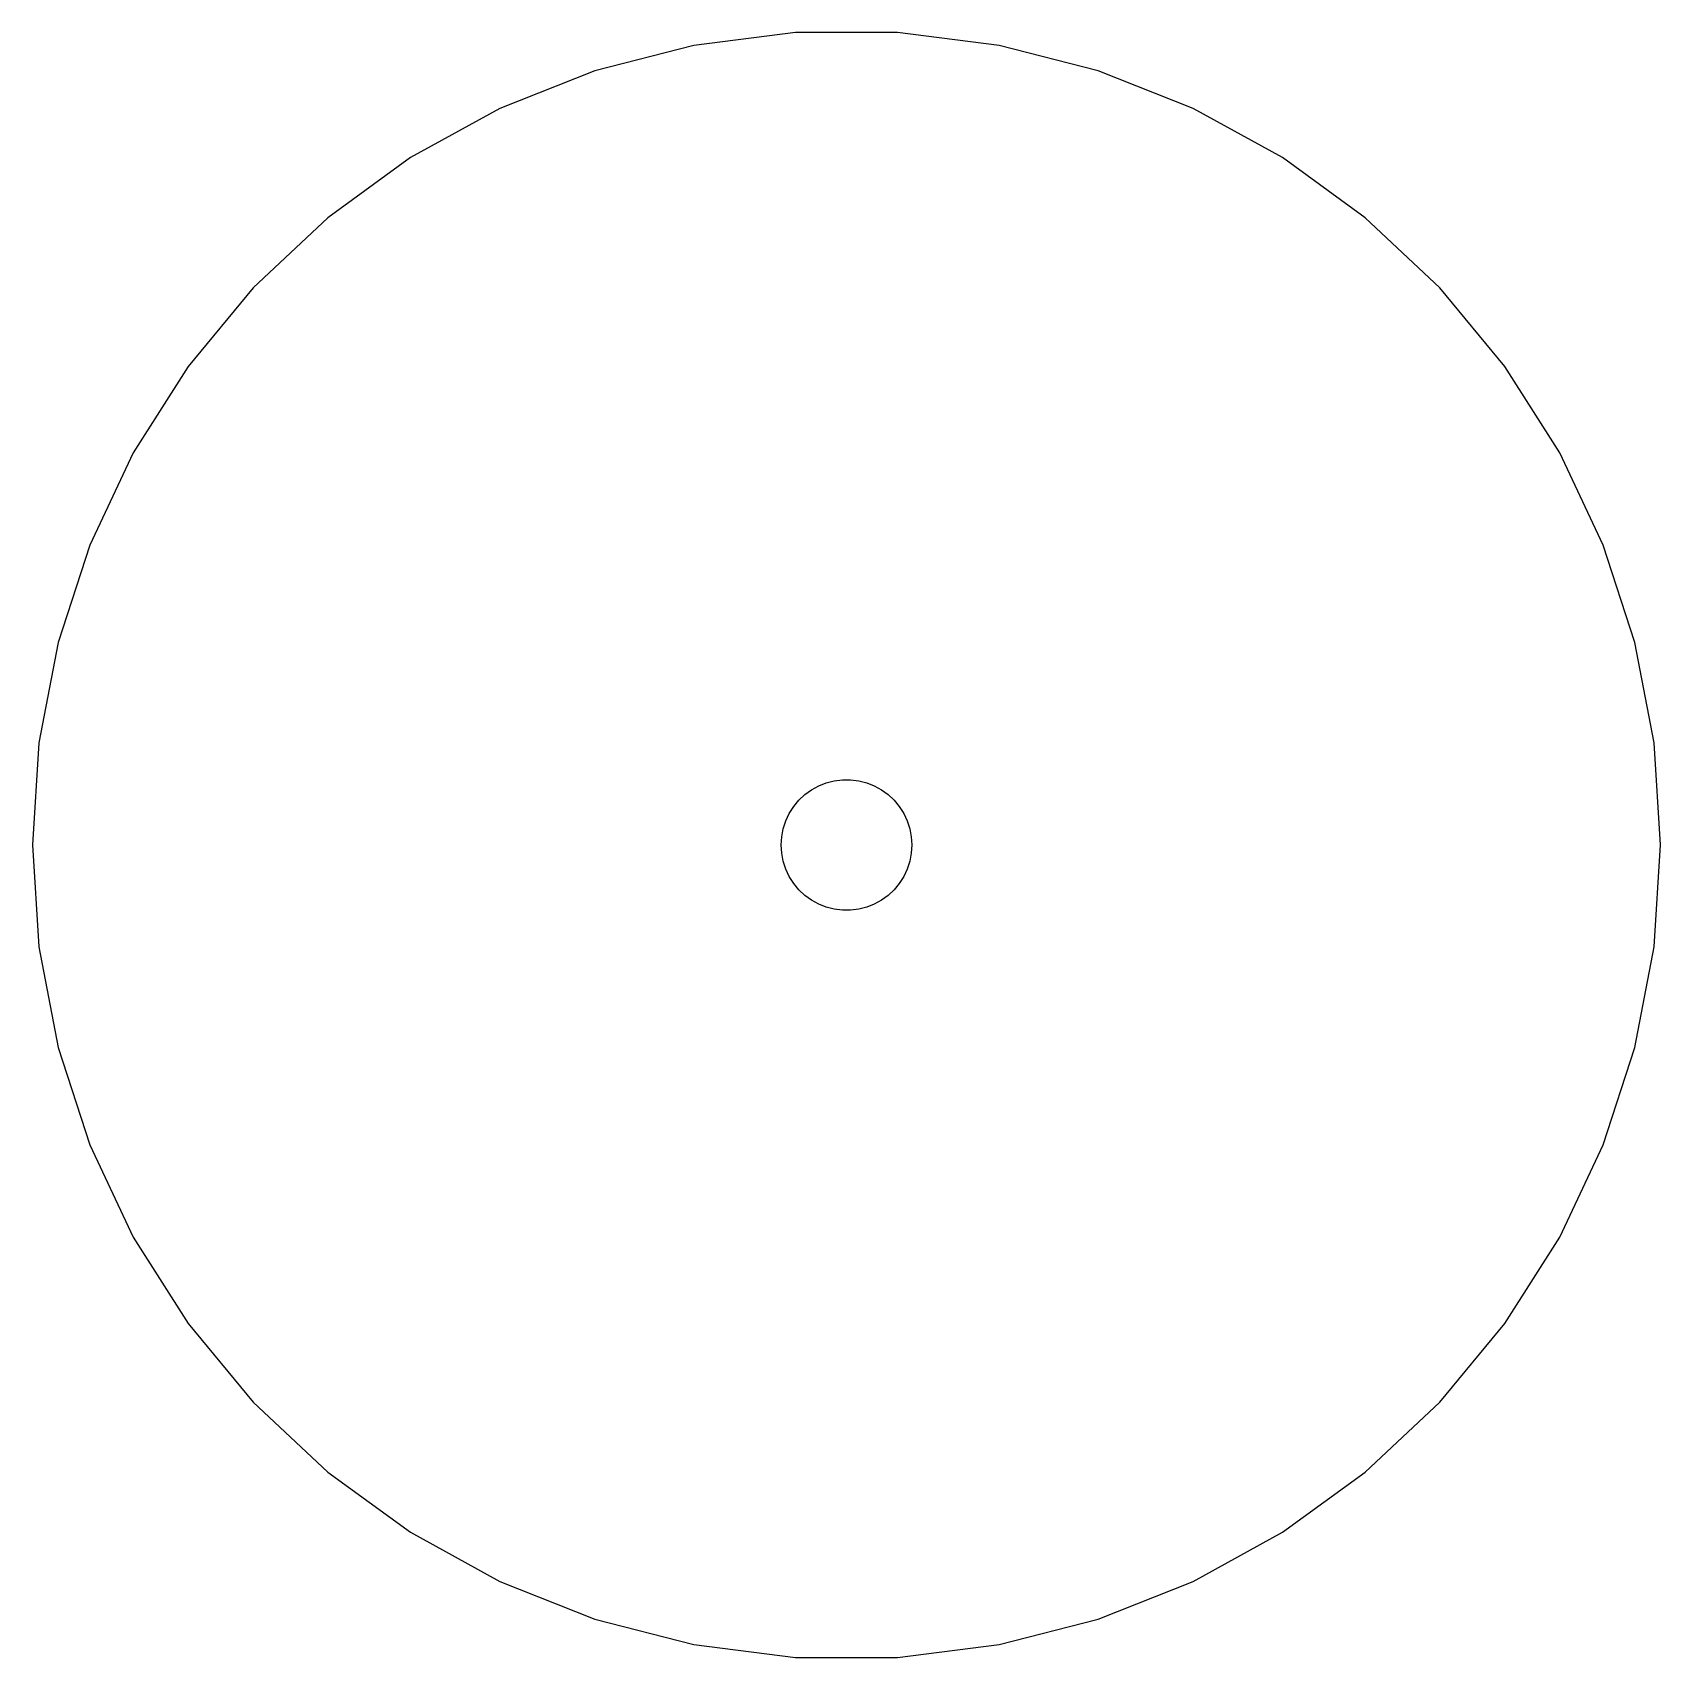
# Model space of a CAD drawing. Header units: metres. Extents: x -12 to 12, y 98 to 231.
# Drawn here: x -12.46 to 12.46, y 97.56 to 122.44 of the extents above.
import ezdxf

# ---------------------------------------------------------------- set-up
doc = ezdxf.new("R2010")
doc.units = ezdxf.units.M

msp = doc.modelspace()

# ---------------------------------------------------------------- linework, layer by layer
for p, q in [((-0.782669, 122.44), (-2.33569, 122.244)), ((0.782669, 122.44), (-0.782669, 122.44)), ((2.33569, 122.244), (0.782669, 122.44)), ((-2.33569, 122.244), (-3.85188, 121.855)), ((3.85188, 121.855), (2.33569, 122.244)), ((-3.85188, 121.855), (-5.30731, 121.279)), ((5.30731, 121.279), (3.85188, 121.855)), ((-5.30731, 121.279), (-6.67906, 120.525)), ((6.67906, 120.525), (5.30731, 121.279)), ((-6.67906, 120.525), (-7.94547, 119.604)), ((7.94547, 119.604), (6.67906, 120.525)), ((-7.94547, 119.604), (-9.08656, 118.533)), ((9.08656, 118.533), (7.94547, 119.604)), ((-9.08656, 118.533), (-10.0844, 117.327)), ((10.0844, 117.327), (9.08656, 118.533)), ((-10.0844, 117.327), (-10.9231, 116.005)), ((10.9231, 116.005), (10.0844, 117.327)), ((-10.9231, 116.005), (-11.5896, 114.589)), ((11.5896, 114.589), (10.9231, 116.005)), ((-11.5896, 114.589), (-12.0733, 113.1)), ((12.0733, 113.1), (11.5896, 114.589)), ((-12.0733, 113.1), (-12.3667, 111.562)), ((12.3667, 111.562), (12.0733, 113.1)), ((-12.3667, 111.562), (-12.465, 110)), ((12.465, 110), (12.3667, 111.562)), ((-0.425766, 110.905), (-0.309006, 110.951)), ((-0.309006, 110.951), (-0.187378, 110.982)), ((-0.187378, 110.982), (-0.06279, 110.998)), ((-0.06279, 110.998), (0.06279, 110.998)), ((0.06279, 110.998), (0.187378, 110.982)), ((0.187378, 110.982), (0.309006, 110.951)), ((0.309006, 110.951), (0.425766, 110.905)), ((-0.728958, 110.685), (-0.637421, 110.771)), ((-0.637421, 110.771), (-0.535812, 110.844)), ((-0.535812, 110.844), (-0.425766, 110.905)), ((0.425766, 110.905), (0.535812, 110.844)), ((0.535812, 110.844), (0.637421, 110.771)), ((0.637421, 110.771), (0.728958, 110.685)), ((-0.929764, 110.368), (-0.876297, 110.482)), ((-0.876297, 110.482), (-0.809006, 110.588)), ((-0.809006, 110.588), (-0.728958, 110.685)), ((0.728958, 110.685), (0.809006, 110.588)), ((0.809006, 110.588), (0.876297, 110.482)), ((0.876297, 110.482), (0.929764, 110.368)), ((-0.992111, 110.125), (-0.968582, 110.249)), ((-0.968582, 110.249), (-0.929764, 110.368)), ((0.929764, 110.368), (0.968582, 110.249)), ((0.968582, 110.249), (0.992111, 110.125)), ((-12.465, 110), (-12.3667, 108.438)), ((-1, 110), (-0.992111, 110.125)), ((-0.992111, 109.875), (-1, 110)), ((0.992111, 110.125), (1, 110)), ((1, 110), (0.992111, 109.875)), ((12.3667, 108.438), (12.465, 110)), ((-0.968582, 109.751), (-0.992111, 109.875)), ((-0.929764, 109.632), (-0.968582, 109.751)), ((0.968582, 109.751), (0.929764, 109.632)), ((0.992111, 109.875), (0.968582, 109.751)), ((-0.876297, 109.518), (-0.929764, 109.632)), ((-0.809006, 109.412), (-0.876297, 109.518)), ((0.876297, 109.518), (0.809006, 109.412)), ((0.929764, 109.632), (0.876297, 109.518)), ((-0.728958, 109.315), (-0.809006, 109.412)), ((-0.637421, 109.229), (-0.728958, 109.315)), ((-0.535812, 109.156), (-0.637421, 109.229)), ((0.637421, 109.229), (0.535812, 109.156)), ((0.728958, 109.315), (0.637421, 109.229)), ((0.809006, 109.412), (0.728958, 109.315)), ((-0.425766, 109.095), (-0.535812, 109.156)), ((-0.309006, 109.049), (-0.425766, 109.095)), ((-0.187378, 109.018), (-0.309006, 109.049)), ((-0.06279, 109.002), (-0.187378, 109.018)), ((0.06279, 109.002), (-0.06279, 109.002)), ((0.187378, 109.018), (0.06279, 109.002)), ((0.309006, 109.049), (0.187378, 109.018)), ((0.425766, 109.095), (0.309006, 109.049)), ((0.535812, 109.156), (0.425766, 109.095)), ((-12.3667, 108.438), (-12.0733, 106.9)), ((12.0733, 106.9), (12.3667, 108.438)), ((-12.0733, 106.9), (-11.5896, 105.411)), ((11.5896, 105.411), (12.0733, 106.9)), ((-11.5896, 105.411), (-10.9231, 103.995)), ((10.9231, 103.995), (11.5896, 105.411)), ((-10.9231, 103.995), (-10.0844, 102.673)), ((10.0844, 102.673), (10.9231, 103.995)), ((-10.0844, 102.673), (-9.08656, 101.467)), ((9.08656, 101.467), (10.0844, 102.673)), ((-9.08656, 101.467), (-7.94547, 100.396)), ((7.94547, 100.396), (9.08656, 101.467)), ((-7.94547, 100.396), (-6.67906, 99.4755)), ((6.67906, 99.4755), (7.94547, 100.396)), ((-6.67906, 99.4755), (-5.30731, 98.7214)), ((5.30731, 98.7214), (6.67906, 99.4755)), ((-5.30731, 98.7214), (-3.85188, 98.1451)), ((3.85188, 98.1451), (5.30731, 98.7214)), ((-3.85188, 98.1451), (-2.33569, 97.7558)), ((2.33569, 97.7558), (3.85188, 98.1451)), ((-2.33569, 97.7558), (-0.782669, 97.5596)), ((0.782669, 97.5596), (2.33569, 97.7558)), ((-0.782669, 97.5596), (0.782669, 97.5596))]:
    msp.add_line(p, q)

doc.saveas('drawing.dxf')
